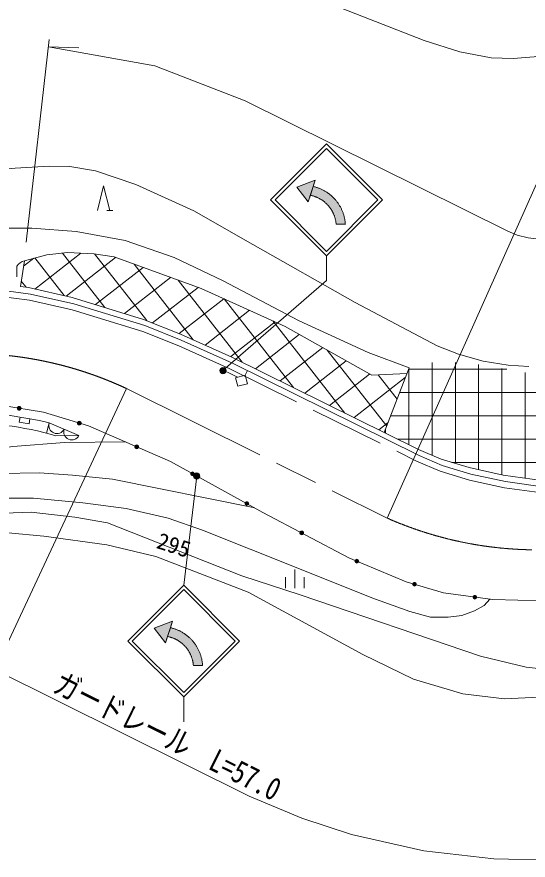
# Model space of a CAD drawing. Units: millimetres at full size, sheet at 1:1000; details may follow other scales. Extents: x 40000 to 680000, y 20000 to 380000.
# Drawn here: x 292794 to 333992, y 247352 to 315253 of the extents above; entities that cross this region are included whole.
import ezdxf
from ezdxf.enums import TextEntityAlignment as Align

# ---------------------------------------------------------------- set-up
doc = ezdxf.new("R2010")
doc.units = ezdxf.units.MM
doc.header["$LTSCALE"] = 1000
doc.linetypes.add('CHAIN', pattern=[18.5, 12, -1.5, 3.5, -1.5])
doc.linetypes.add('DASHED', pattern=[7.5, 6, -1.5])
for name, color, linetype, lineweight in [('M-BGD', 7, 'Continuous', 13), ('M-BMK', 2, 'CHAIN', 13), ('M-STR-HTXT', 7, 'Continuous', 13), ('M-STR-STRC', 7, 'Continuous', 13)]:
    doc.layers.add(name, color=color, linetype=linetype, lineweight=lineweight)
doc.styles.add('ＭＳ ゴシック', font='')
doc.styles.get('ＭＳ ゴシック').set_extended_font_data('MS Gothic')

msp = doc.modelspace()

# ---------------------------------------------------------------- hatches: boundary and pattern name
at = {"layer": 'M-BGD'}
for points in [[(292835, 283753, -1), (293131, 283705, -0.41421), (292959, 283581, -0.41421)], [(297687, 282586, -1), (297974, 282500, -0.41421), (297787, 282400, -0.41421)], [(302307, 280690, -0.41421), (302504, 280767, -0.41421), (302582, 280570, -1)], [(306815, 278538, -1), (307078, 278394, -0.41421), (306874, 278334, -0.41421)], [(311198, 276133, -1), (311461, 275988, -0.41421), (311258, 275929, -0.41421)], [(315607, 273774, -1), (315872, 273634, -0.41421), (315670, 273572, -0.41421)], [(320049, 271484, -1), (320326, 271368, -0.41421), (320130, 271288, -0.41421)], [(324682, 269609, -0.41421), (324869, 269710, -0.41421), (324969, 269523, -1)], [(329551, 268544, -1), (329849, 268504, -0.41421), (329680, 268375, -0.41421)]]:
    msp.add_hatch(color=256, dxfattribs=at).paths.add_polyline_path(points)
at = {"layer": 'M-STR-HTXT'}
for points in [[(309151, 286814, -0.41421), (309440, 287017, -0.41421), (309643, 286727, -1)], [(307038, 278324, -0.41421), (307328, 278527, -0.41421), (307530, 278237, -1)]]:
    msp.add_hatch(color=256, dxfattribs=at).paths.add_polyline_path(points)
at = {"layer": 'M-STR-STRC'}
for points in [[(316670, 301594), (316836, 302113), (315366, 301549), (316278, 300365), (316443, 300884), (316443, 300884)], [(316674, 301607), (316674, 301607), (316836, 302113), (315366, 301549), (316278, 300365), (316443, 300884), (316443, 300884)], [(318575, 300382), (318539, 300428), (318502, 300473), (318465, 300517), (318427, 300561), (318388, 300604), (318348, 300646), (318307, 300688), (318266, 300729), (318224, 300769), (318182, 300808), (318138, 300847), (318094, 300885), (318050, 300922), (318005, 300959), (317959, 300994), (317912, 301029), (317865, 301063), (317817, 301096), (317769, 301128), (317720, 301160), (317671, 301190), (317621, 301220), (317571, 301249), (317520, 301277), (317469, 301304), (317417, 301330), (317364, 301355), (317312, 301380), (317259, 301403), (317205, 301426), (317151, 301447), (317097, 301468), (317042, 301488), (316987, 301506), (316932, 301524), (316876, 301541), (316821, 301557), (316764, 301571), (316708, 301585), (316670, 301594), (316443, 300884), (316448, 300883), (316492, 300874), (316536, 300864), (316580, 300853), (316623, 300842), (316667, 300830), (316710, 300817), (316753, 300803), (316796, 300788), (316838, 300773), (316880, 300757), (316922, 300740), (316964, 300723), (317005, 300705), (317046, 300686), (317087, 300666), (317127, 300646), (317167, 300625), (317207, 300603), (317246, 300581), (317285, 300558), (317323, 300534), (317361, 300509), (317398, 300484), (317435, 300459), (317472, 300432), (317508, 300405), (317544, 300378), (317579, 300349), (317614, 300321), (317648, 300291), (317682, 300261), (317715, 300230), (317747, 300199), (317779, 300167), (317811, 300135), (317842, 300102), (317872, 300069), (317902, 300035), (317931, 300000), (317960, 299965), (317987, 299930), (318015, 299894), (318041, 299858), (318067, 299821), (318093, 299784), (318118, 299746), (318142, 299708), (318165, 299669), (318188, 299630), (318210, 299591), (318231, 299551), (318252, 299511), (318272, 299470), (318291, 299430), (318310, 299388), (318327, 299347), (318344, 299305), (318361, 299263), (318376, 299221), (318391, 299178), (318405, 299135), (318419, 299092), (318431, 299049), (318443, 299005), (318454, 298962), (318465, 298918), (318474, 298874), (318483, 298829), (318491, 298785), (318498, 298740), (318505, 298696), (318510, 298651), (318515, 298606), (318520, 298561), (319263, 298562), (319259, 298620), (319253, 298678), (319247, 298736), (319240, 298793), (319231, 298851), (319222, 298908), (319212, 298965), (319201, 299022), (319188, 299079), (319175, 299136), (319161, 299192), (319146, 299248), (319129, 299304), (319112, 299359), (319094, 299414), (319075, 299469), (319055, 299524), (319034, 299578), (319012, 299632), (318989, 299685), (318965, 299738), (318941, 299790), (318915, 299842), (318888, 299894), (318861, 299945), (318833, 299996), (318803, 300046), (318773, 300096), (318742, 300145), (318711, 300194), (318678, 300242), (318644, 300289), (318610, 300336)], [(305168, 266069), (305333, 266588), (303864, 266024), (304775, 264840), (304941, 265359), (304941, 265359)], [(305172, 266082), (305172, 266082), (305333, 266588), (303864, 266024), (304775, 264840), (304941, 265359), (304941, 265359)], [(307072, 264857), (307037, 264903), (307000, 264948), (306962, 264992), (306924, 265036), (306885, 265079), (306845, 265121), (306805, 265163), (306764, 265204), (306722, 265244), (306679, 265283), (306636, 265322), (306592, 265360), (306547, 265397), (306502, 265433), (306456, 265469), (306410, 265504), (306363, 265538), (306315, 265571), (306267, 265603), (306218, 265635), (306168, 265665), (306119, 265695), (306068, 265724), (306017, 265752), (305966, 265779), (305914, 265805), (305862, 265830), (305809, 265855), (305756, 265878), (305702, 265901), (305649, 265922), (305594, 265943), (305540, 265963), (305485, 265981), (305429, 265999), (305374, 266016), (305318, 266032), (305262, 266046), (305205, 266060), (305168, 266069), (304941, 265359), (304945, 265358), (304989, 265349), (305033, 265339), (305077, 265328), (305121, 265317), (305164, 265305), (305207, 265292), (305250, 265278), (305293, 265263), (305336, 265248), (305378, 265232), (305420, 265215), (305461, 265198), (305503, 265180), (305544, 265161), (305584, 265141), (305625, 265121), (305664, 265100), (305704, 265078), (305743, 265056), (305782, 265033), (305820, 265009), (305858, 264984), (305896, 264959), (305933, 264934), (305969, 264907), (306006, 264880), (306041, 264853), (306076, 264824), (306111, 264796), (306145, 264766), (306179, 264736), (306212, 264705), (306245, 264674), (306277, 264642), (306308, 264610), (306339, 264577), (306370, 264544), (306399, 264510), (306428, 264475), (306457, 264440), (306485, 264405), (306512, 264369), (306539, 264333), (306565, 264296), (306590, 264259), (306615, 264221), (306639, 264183), (306663, 264144), (306685, 264105), (306707, 264066), (306729, 264026), (306749, 263986), (306769, 263945), (306788, 263905), (306807, 263863), (306825, 263822), (306842, 263780), (306858, 263738), (306874, 263696), (306889, 263653), (306903, 263610), (306916, 263567), (306929, 263524), (306941, 263480), (306952, 263437), (306962, 263393), (306972, 263349), (306981, 263304), (306989, 263260), (306996, 263215), (307002, 263171), (307008, 263126), (307013, 263081), (307017, 263036), (307760, 263037), (307756, 263095), (307751, 263153), (307744, 263211), (307737, 263268), (307729, 263326), (307720, 263383), (307709, 263440), (307698, 263497), (307686, 263554), (307673, 263611), (307658, 263667), (307643, 263723), (307627, 263779), (307610, 263834), (307592, 263889), (307572, 263944), (307552, 263999), (307531, 264053), (307509, 264107), (307487, 264160), (307463, 264213), (307438, 264265), (307412, 264317), (307386, 264369), (307358, 264420), (307330, 264471), (307301, 264521), (307271, 264571), (307240, 264620), (307208, 264669), (307175, 264717), (307142, 264764), (307108, 264811)]]:
    msp.add_hatch(color=256, dxfattribs=at).paths.add_polyline_path(points)

# ---------------------------------------------------------------- linework, layer by layer
at = {"layer": 'M-BGD'}
for p, q in [((300035, 299653), (300535, 299653)), ((297941, 296228), (294243, 293339)), ((296467, 296235), (299892, 291851)), ((299059, 296167), (303255, 290796)), ((293082, 293539), (293403, 295614)), ((294166, 295817), (293334, 295167)), ((294241, 295837), (296607, 292808)), ((300749, 295884), (296766, 292772)), ((292804, 294313), (292794, 295192)), ((302967, 295078), (299134, 292084)), ((302241, 295342), (307001, 289250)), ((305184, 294273), (301466, 291368)), ((305785, 294054), (310945, 287451)), ((293151, 293983), (293544, 293479)), ((307402, 293467), (303736, 290603)), ((309479, 292552), (305884, 289744)), ((309507, 292540), (315082, 285403)), ((311538, 291623), (307956, 288824)), ((313597, 290694), (310024, 287902)), ((313427, 290770), (319220, 283355)), ((315553, 289684), (312016, 286920)), ((317441, 288620), (314005, 285936)), ((317805, 288415), (322593, 282287)), ((319328, 287557), (315994, 284952)), ((326250, 287414), (326250, 279952)), ((328125, 287435), (328125, 279292)), ((330000, 287265), (330000, 278788)), ((311189, 286392), (311379, 286777)), ((324398, 286998), (322399, 281782)), ((332285, 286875), (324351, 286875)), ((324375, 286939), (324375, 280805)), ((331875, 286945), (331875, 278382)), ((333750, 286625), (333750, 278116)), ((321215, 286493), (317983, 283968)), ((324093, 286204), (319972, 282984)), ((321903, 286419), (323428, 284467)), ((351375, 285000), (323632, 285000)), ((293054, 283015), (292987, 282621)), ((292987, 282621), (293775, 282487)), ((293775, 282487), (293842, 282881)), ((295176, 281732), (295409, 282555)), ((295409, 282555), (297793, 281543)), ((322705, 282581), (321960, 281999)), ((349569, 283125), (322914, 283125)), ((322500, 282046), (322500, 281732)), ((295466, 281655), (295947, 281519)), ((295947, 281519), (297793, 281543)), ((347165, 281250), (323475, 281250)), ((343527, 279375), (327854, 279375)), ((315190, 269250), (315190, 270750)), ((314440, 269250), (314440, 270150)), ((315940, 269250), (315940, 270150))]:
    msp.add_line(p, q, dxfattribs=at)
at = {"layer": 'M-BGD', "linetype": 'DASHED'}
msp.add_line((309397, 286771), (309563, 287099), dxfattribs=at)
at = {"layer": 'M-BGD'}
for points in [[(293082, 293539), (293722, 293456), (297239, 292666), (303004, 290896), (305968, 289710), (310113, 287862), (325146, 280423), (326974, 279643), (329236, 278954), (331989, 278357), (335105, 277930), (337581, 277930), (340588, 278344), (343973, 279531), (347460, 281409), (351743, 284894), (357103, 290652), (363483, 296894), (369940, 302755), (375537, 307675), (379169, 310620)], [(267609, 289679), (270688, 291829), (272701, 293614), (274648, 295188), (276607, 296819), (278728, 298192), (280372, 299106), (284497, 301024), (286487, 301814), (288514, 302450), (290546, 302856), (292670, 303076), (295410, 303231), (297075, 303214), (299135, 302862), (302368, 301754), (307055, 299627), (311813, 296917), (320045, 292265), (326669, 288777), (328393, 288097), (330376, 287529), (332392, 287209), (334036, 287093)], [(299285, 299653), (299785, 301653), (300285, 299653)], [(268098, 289298), (269849, 290256), (271415, 291251), (272889, 292368), (274642, 293525), (277506, 295219), (280323, 296363), (282541, 296949), (284944, 297514), (287822, 297967), (290898, 298226), (293991, 298226), (297565, 297962), (301515, 297256), (305466, 295881), (309372, 294033), (315547, 290775), (321092, 288227), (324398, 286998)], [(293403, 295614), (295198, 296091), (296866, 296281), (298990, 296177), (300641, 295923), (307658, 293374), (314424, 290320), (321397, 286391), (324225, 286547)], [(236450, 272461), (267966, 286638), (277557, 291110), (281051, 292587), (283770, 293249), (286721, 293517), (290508, 293371), (293904, 292930), (297379, 292149), (303106, 290391), (306042, 289216), (310169, 287376), (325206, 279935), (327072, 279139), (329379, 278436), (332171, 277831), (335340, 277397)], [(283109, 283224), (284504, 283702), (286428, 283983), (288212, 284108), (291635, 283948), (294933, 283411), (298561, 282325), (305175, 279438), (312613, 275356), (319536, 271698), (324165, 269764), (327158, 268867), (331148, 268328), (335165, 268230), (336027, 268297)], [(287471, 283152), (289869, 283286), (292265, 283150), (294631, 282746), (295409, 282553)], [(301549, 281021), (296638, 280968), (292478, 280665), (288079, 280037), (283984, 279128), (279607, 277438), (277437, 276419), (274734, 274782), (269560, 270932), (265581, 267928), (263866, 266406), (262218, 264124), (261354, 262177), (261066, 260738)], [(311969, 275710), (300510, 278038), (297270, 278340), (294620, 278535), (291488, 278496), (288474, 278182), (286128, 277736), (282284, 276529), (279479, 275245), (276279, 273357), (273236, 271390), (270406, 269373), (268128, 267642), (266295, 265703), (265629, 264542), (265127, 263121)], [(330917, 268360), (330449, 267854), (329680, 267422), (328651, 267038), (327544, 266904), (326135, 266927), (324455, 267365), (321388, 268464), (315425, 270858), (307753, 273914), (304986, 274878), (301610, 275653), (298109, 276123), (294140, 276495), (289279, 276495), (285453, 275815), (282134, 274755), (278114, 273005), (274599, 270923), (272078, 268986), (269137, 266118), (267381, 263828)], [(346496, 270063), (346286, 269045), (345665, 267767), (344812, 266586), (343655, 265499), (342193, 264513), (340342, 263600), (338854, 263037), (337027, 262709), (335492, 262709), (333824, 262879), (330158, 263768), (315633, 268716), (310927, 270246), (300085, 274502), (297475, 274971), (293952, 275380), (290327, 275232), (286614, 274512), (283538, 273433), (278548, 271274), (274862, 268619), (269910, 264116)], [(354379, 272870), (353241, 270687), (351965, 268792), (350616, 267417), (348541, 265582), (345799, 263878), (343304, 262648), (341003, 261754), (338269, 260918), (335420, 260513), (332077, 260345), (328739, 260750), (324741, 261919), (320664, 263921), (311445, 268917), (303980, 271805), (300046, 272741), (294979, 273448), (292095, 273702), (288633, 273413), (285266, 272510), (281893, 271085), (279027, 269335), (277373, 267989)]]:
    msp.add_lwpolyline(points, dxfattribs=at)
at = {"layer": 'M-BGD', "linetype": 'DASHED'}
for points in [[(236653, 272004), (268175, 286184), (277760, 290653), (281208, 292111), (283853, 292754), (286734, 293017), (290466, 292872), (293816, 292437), (297251, 291665), (302940, 289919), (305848, 288755), (309957, 286923), (324997, 279481), (326900, 278669), (329253, 277952), (332084, 277338), (335306, 276897)], [(309405, 286786), (309808, 286606), (310568, 286230)]]:
    msp.add_lwpolyline(points, dxfattribs=at)
at = {"layer": 'M-BGD'}
msp.add_lwpolyline([(310415, 286190), (311189, 286392), (311366, 285715), (310592, 285513)], close=True, dxfattribs=at)
for centre in [(292983, 283729), (297830, 282543), (302444, 280630), (306947, 278466), (311330, 276060), (315740, 273704), (320188, 271426), (324826, 269566), (329700, 268524)]:
    msp.add_circle(centre, 150, dxfattribs=at)
for centre, radius, start, end in [((293738, 294480), 1182, 106.43312, 142.95467), ((288735, 256858), 25694, 74.81324, 93.31143), ((296024, 282347), 649, 161.3583, 332.62851), ((297217, 281841), 649, 161.3583, 332.62851)]:
    msp.add_arc(centre, radius, start, end, dxfattribs=at)
at = {"layer": 'M-BMK'}
msp.add_line((301633, 285321), (322636, 274892), dxfattribs=at)
for centre, start, end in [((288911, 258152), 64.90778, 114.73848), ((334747, 302338), 246.18988, 313.06576)]:
    msp.add_arc(centre, 30000, start, end, dxfattribs=at)
at = {"layer": 'M-STR-HTXT'}
for p, q in [((293537, 297114), (295405, 313440)), ((295336, 312840), (297790, 312747)), ((309397, 286771), (317743, 294016)), ((307284, 278281), (306240, 269491))]:
    msp.add_line(p, q, dxfattribs=at)
for points in [[(212138, 294939), (255826, 314849), (262543, 317566), (264206, 318287), (268537, 319953), (275387, 321838), (283528, 323064), (294084, 323225), (306622, 320975), (315229, 317655), (317291, 316630), (325615, 313361), (328483, 312429), (331016, 311956), (332779, 311887), (334476, 312028), (335717, 312365), (337472, 313116), (338857, 313963), (341121, 315781), (354629, 329140), (358287, 332645), (365906, 338237), (367326, 338968)], [(295336, 312840), (303915, 311301), (311196, 308493), (332342, 297985), (333098, 297667), (333990, 297466), (334639, 297391), (335012, 297383), (335574, 297459), (336239, 297612), (336463, 297685), (337011, 297912), (337092, 297953), (337168, 297998), (338058, 298622), (344224, 304786), (361605, 321974), (364733, 324972), (367967, 327345)], [(322636, 274892), (335016, 302574), (355232, 280421)], [(276357, 285399), (288911, 258152), (301633, 285321)], [(288280, 263103), (288475, 263133), (289195, 263144), (290380, 262931), (291031, 262680), (311518, 252500), (315746, 250725), (319758, 249420), (325576, 248108), (331214, 247452), (335971, 247352), (336680, 247392)]]:
    msp.add_lwpolyline(points, dxfattribs=at)
for centre in [(309397, 286771), (307284, 278281)]:
    msp.add_circle(centre, 250, dxfattribs=at)
at = {"layer": 'M-STR-STRC'}
for p, q in [((313243, 300516), (317743, 305016)), ((322243, 300516), (317743, 305016)), ((313596, 300516), (317743, 304662)), ((321889, 300516), (317743, 304662)), ((316836, 302113), (315366, 301549)), ((315366, 301549), (316278, 300365)), ((316278, 300365), (316836, 302113)), ((313243, 300516), (317743, 296015)), ((313596, 300516), (317743, 296369)), ((317743, 296369), (321889, 300516)), ((317743, 296016), (322243, 300516)), ((319263, 298562), (318520, 298561)), ((317743, 296015), (317743, 294016)), ((301740, 264991), (306240, 269491)), ((302094, 264991), (306240, 269137)), ((310740, 264991), (306240, 269491)), ((310387, 264991), (306240, 269137)), ((305333, 266588), (303864, 266024)), ((304775, 264840), (305333, 266588)), ((303864, 266024), (304775, 264840)), ((301740, 264991), (306240, 260490)), ((302094, 264991), (306240, 260844)), ((306240, 260844), (310387, 264991)), ((306240, 260491), (310740, 264991)), ((307760, 263037), (307017, 263036)), ((306240, 260490), (306240, 258491))]:
    msp.add_line(p, q, dxfattribs=at)
for points in [[(316836, 302113), (315366, 301549), (316278, 300365)], [(316836, 302113), (315366, 301549), (316278, 300365)], [(316670, 301594), (316836, 302113), (315366, 301549), (316278, 300365), (316443, 300884)], [(316670, 301594), (316443, 300884), (316443, 300884), (316448, 300883), (316492, 300874), (316536, 300864), (316580, 300853), (316623, 300842), (316667, 300830), (316710, 300817), (316753, 300803), (316796, 300788), (316838, 300773), (316880, 300757), (316922, 300740), (316964, 300723), (317005, 300705), (317046, 300686), (317087, 300666), (317127, 300646), (317167, 300625), (317207, 300603), (317246, 300581), (317285, 300558), (317323, 300534), (317361, 300509), (317398, 300484), (317435, 300459), (317472, 300432), (317508, 300405), (317544, 300378), (317579, 300349), (317614, 300321), (317648, 300291), (317682, 300261), (317715, 300230), (317747, 300199), (317779, 300167), (317811, 300135), (317842, 300102), (317872, 300069), (317902, 300035), (317931, 300000), (317960, 299965), (317987, 299930), (318015, 299894), (318041, 299858), (318067, 299821), (318093, 299784), (318118, 299746), (318142, 299708), (318165, 299669), (318188, 299630), (318210, 299591), (318231, 299551), (318252, 299511), (318272, 299470), (318291, 299430), (318310, 299388), (318327, 299347), (318344, 299305), (318361, 299263), (318376, 299221), (318391, 299178), (318405, 299135), (318419, 299092), (318431, 299049), (318443, 299005), (318454, 298962), (318465, 298918), (318474, 298874), (318483, 298829), (318491, 298785), (318498, 298740), (318505, 298696), (318510, 298651), (318515, 298606), (318520, 298561), (318520, 298561), (319263, 298562), (319263, 298562), (319259, 298620), (319253, 298678), (319247, 298736), (319240, 298793), (319231, 298851), (319222, 298908), (319212, 298965), (319201, 299022), (319188, 299079), (319175, 299136), (319161, 299192), (319146, 299248), (319129, 299304), (319112, 299359), (319094, 299414), (319075, 299469), (319055, 299524), (319034, 299578), (319012, 299632), (318989, 299685), (318965, 299738), (318941, 299790), (318915, 299842), (318888, 299894), (318861, 299945), (318833, 299996), (318803, 300046), (318773, 300096), (318742, 300145), (318711, 300194), (318678, 300242), (318644, 300289), (318610, 300336), (318575, 300382), (318539, 300428), (318502, 300473), (318465, 300517), (318427, 300561), (318388, 300604), (318348, 300646), (318307, 300688), (318266, 300729), (318224, 300769), (318182, 300808), (318138, 300847), (318094, 300885), (318050, 300922), (318005, 300959), (317959, 300994), (317912, 301029), (317865, 301063), (317817, 301096), (317769, 301128), (317720, 301160), (317671, 301190), (317621, 301220), (317571, 301249), (317520, 301277), (317469, 301304), (317417, 301330), (317364, 301355), (317312, 301380), (317259, 301403), (317205, 301426), (317151, 301447), (317097, 301468), (317042, 301488), (316987, 301506), (316932, 301524), (316876, 301541), (316821, 301557), (316764, 301571), (316708, 301585)], [(305333, 266588), (303864, 266024), (304775, 264840)], [(305333, 266588), (303864, 266024), (304775, 264840)], [(305168, 266069), (305333, 266588), (303864, 266024), (304775, 264840), (304941, 265359)], [(305168, 266069), (304941, 265359), (304941, 265359), (304945, 265358), (304989, 265349), (305033, 265339), (305077, 265328), (305121, 265317), (305164, 265305), (305207, 265292), (305250, 265278), (305293, 265263), (305336, 265248), (305378, 265232), (305420, 265215), (305461, 265198), (305503, 265180), (305544, 265161), (305584, 265141), (305625, 265121), (305664, 265100), (305704, 265078), (305743, 265056), (305782, 265033), (305820, 265009), (305858, 264984), (305896, 264959), (305933, 264934), (305969, 264907), (306006, 264880), (306041, 264853), (306076, 264824), (306111, 264796), (306145, 264766), (306179, 264736), (306212, 264705), (306245, 264674), (306277, 264642), (306308, 264610), (306339, 264577), (306370, 264544), (306399, 264510), (306428, 264475), (306457, 264440), (306485, 264405), (306512, 264369), (306539, 264333), (306565, 264296), (306590, 264259), (306615, 264221), (306639, 264183), (306663, 264144), (306685, 264105), (306707, 264066), (306729, 264026), (306749, 263986), (306769, 263945), (306788, 263905), (306807, 263863), (306825, 263822), (306842, 263780), (306858, 263738), (306874, 263696), (306889, 263653), (306903, 263610), (306916, 263567), (306929, 263524), (306941, 263480), (306952, 263437), (306962, 263393), (306972, 263349), (306981, 263304), (306989, 263260), (306996, 263215), (307002, 263171), (307008, 263126), (307013, 263081), (307017, 263036), (307017, 263036), (307760, 263037), (307760, 263037), (307756, 263095), (307751, 263153), (307744, 263211), (307737, 263268), (307729, 263326), (307720, 263383), (307709, 263440), (307698, 263497), (307686, 263554), (307673, 263611), (307658, 263667), (307643, 263723), (307627, 263779), (307610, 263834), (307592, 263889), (307572, 263944), (307552, 263999), (307531, 264053), (307509, 264107), (307487, 264160), (307463, 264213), (307438, 264265), (307412, 264317), (307386, 264369), (307358, 264420), (307330, 264471), (307301, 264521), (307271, 264571), (307240, 264620), (307208, 264669), (307175, 264717), (307142, 264764), (307108, 264811), (307072, 264857), (307037, 264903), (307000, 264948), (306962, 264992), (306924, 265036), (306885, 265079), (306845, 265121), (306805, 265163), (306764, 265204), (306722, 265244), (306679, 265283), (306636, 265322), (306592, 265360), (306547, 265397), (306502, 265433), (306456, 265469), (306410, 265504), (306363, 265538), (306315, 265571), (306267, 265603), (306218, 265635), (306168, 265665), (306119, 265695), (306068, 265724), (306017, 265752), (305966, 265779), (305914, 265805), (305862, 265830), (305809, 265855), (305756, 265878), (305702, 265901), (305649, 265922), (305594, 265943), (305540, 265963), (305485, 265981), (305429, 265999), (305374, 266016), (305318, 266032), (305262, 266046), (305205, 266060)]]:
    msp.add_lwpolyline(points, close=True, dxfattribs=at)

# ---------------------------------------------------------------- texts
at = {"layer": 'M-BGD', "style": 'ＭＳ ゴシック'}
msp.add_text('295', height=1320, rotation=342.073, dxfattribs=at).set_placement((305444, 272719), align=Align.MIDDLE_CENTER)
at = {"layer": 'M-STR-HTXT', "style": 'ＭＳ ゴシック', "width": 0.8}
msp.add_text('ガードレール\u3000L=57.0', height=1833, rotation=333.577, dxfattribs=at).set_placement((304288, 256035), align=Align.BOTTOM_CENTER)

doc.saveas('drawing.dxf')
